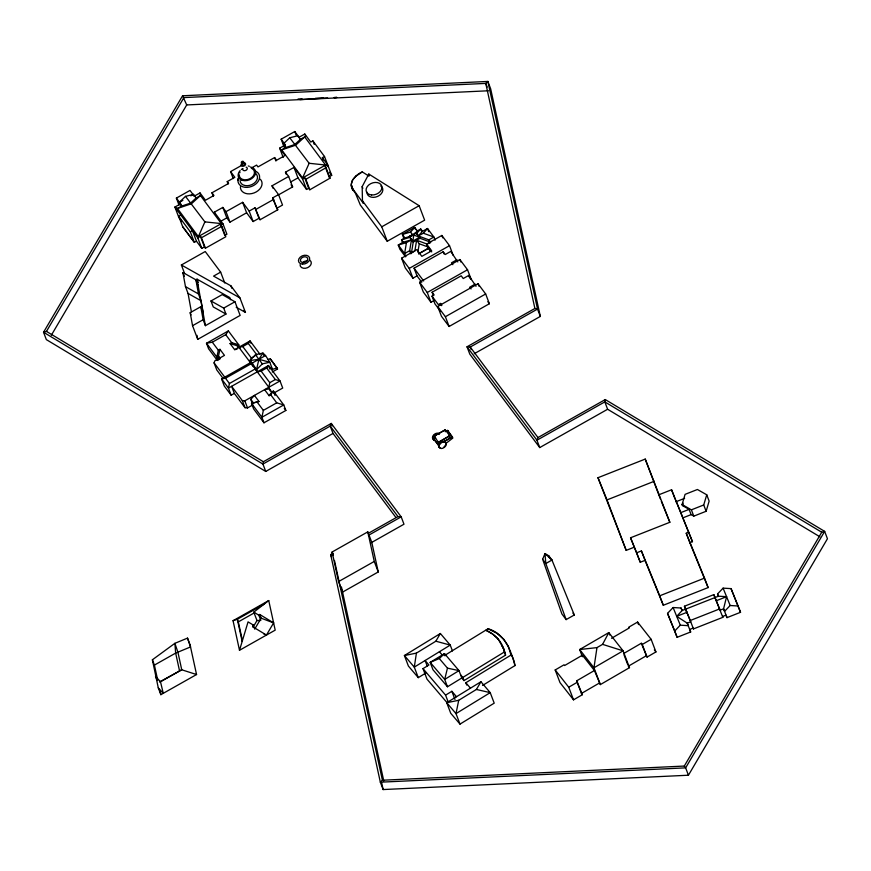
<?xml version="1.0" encoding="UTF-8"?>
<svg xmlns="http://www.w3.org/2000/svg" width="871" height="871" viewBox="0 0 871 871"><rect width="100%" height="100%" fill="white"/><g stroke="black" fill="none" stroke-linecap="round" stroke-linejoin="round"><path stroke-width="1.31" d="M254.811 170.847A11.171 8.133 -20.8 0 1 253.711 185.458A11.171 8.133 -20.8 0 1 237.935 180.319L238.197 178.729A11.171 8.133 -20.8 0 1 239.253 176.388M609.7 635.003L608.785 632.607L602.58 644.355L596.973 647.61L593.957 667.774L600.348 684.595L629.483 667.665L623.092 650.844L608.785 632.607L579.661 649.537L582.394 656.745M452.463 650.942L450.242 645.095L440.367 633.5L435.848 641.208L416.414 653.119L414.291 667.132L418.276 677.649L425.854 673.011M237.935 180.319L238.197 178.729M410.862 253.842L409.664 250.696L411.471 239.786L406.43 242.628L404.634 253.537L405.832 256.684M413.692 251.752L411.428 253.036L413.224 242.138L409.316 236.389L416.131 232.546L420.04 238.284L430.612 242.203L427.204 244.13L416.632 240.211L414.836 251.109M417.83 252.176L419.267 243.793L416.632 240.211M332.189 425.875L331.263 423.426L263.38 461.739L262.933 464.069L265.731 471.44L333.027 433.442L330.229 426.082L331.263 423.426L401.193 516.851L403.981 524.211L371.22 542.709M333.038 553.248L330.675 554.577L380.344 782.191L383.142 789.562L688.438 775.223L827.45 538.746L824.652 531.386L605.269 399.56L604.822 401.89L607.62 409.261L819.872 536.786M480.944 681.753L476.393 689.462L458.712 700.295L456.001 713.61L459.997 724.117L494.205 703.158L490.221 692.641L480.944 681.753L446.725 702.723L450.721 713.24L459.997 724.117M222.878 378.123L216.77 369.957L214.07 362.859L214.865 360.801L224.468 355.379L219.938 349.315L218.327 350.229L216.868 357.121L218.12 360.431M219.938 349.315L218.479 356.206L219.732 359.527M273.755 393.104L282.716 388.052L280.016 380.954L268.464 365.526L266.7 368.008L261.158 371.144L257.272 371.841L255.421 368.847L229.432 383.512L228.452 388.107L231.153 395.205L234.332 393.409L231.632 386.321L242.334 400.616L245.034 407.715L247.516 407.922L252.884 404.884M254.713 356.206L251.392 358.09L250.413 362.684L221.604 378.95L224.293 386.049L231.153 395.205M252.459 403.785L250.783 399.364L254.43 395.401L258.959 401.455L251.523 403.425L261.899 417.274L283.761 404.939L276.728 402.838L263.358 410.383L261.899 417.274L263.989 422.794L285.862 410.459L283.761 404.939L273.385 391.079L271.774 391.994L269.117 395.728L264.577 389.664L269.422 388.847L271.774 391.994M242.334 400.616L244.816 400.823L280.016 380.954L275.334 379.549L269.792 382.674L268.823 387.268L254.985 368.792M447.465 668.133L459.006 670.637L444.689 679.413L430.176 662.374L439.311 658.563L447.465 668.133L444.689 679.413L447.487 686.773L461.804 677.997L459.006 670.637L444.493 653.598L430.176 662.374L432.974 669.734L447.487 686.773M685.575 609.167L690.714 621.774L687.23 623.146L690.659 631.976L677.126 637.311L674.731 631.007L680.295 625.182L688.264 625.672L687.23 623.146L676.702 616.352L682.102 610.538L718.444 596.2L726.577 596.679L723.583 608.807L727.002 617.637L740.535 612.302L731.063 588.622L723.093 588.143L717.53 593.957L718.488 596.483M682.069 504.527L685.085 494.358L697.421 489.491L706.74 494.793L709.136 501.108L706.12 511.277L693.784 516.144L691.106 514.619L689.103 509.361L682.461 505.583L682.069 504.527L691.389 509.84L693.784 516.144M682.461 505.583L683.18 503.166M706.12 511.277L703.724 504.973L706.74 494.793M239.503 650.289L233.047 620.707L268.736 600.555L275.192 630.136L239.503 650.289L248.061 621.883L253.102 624.932L254.299 628.089M253.102 624.932L252.579 626.663L266.45 635.068L273.614 622.896L259.732 614.48L258.829 615.187L253.788 612.139L268.736 600.555M605.269 399.56L537.973 437.558L536.95 440.214L539.737 447.574L607.62 409.261M542.644 559.291L544.985 553.586L548.784 555.829L551.953 560.053L574.316 614.98L566.128 619.608L561.915 613.968L542.644 559.291L545.812 563.526L566.128 619.608M200.014 192.927L200.45 195.54L196.117 197.978L190.52 203.128L181.778 206.035L179.121 202.464L185.501 196.367L204.892 221.876L197.815 237.892L201.789 248.355L204.445 246.863L200.472 236.4L197.815 237.892L174.886 207.058L180.635 203.825L176.378 198.098L190.009 190.433L194.266 196.16L200.014 192.927L205.458 200.243L213.95 195.463L211.958 192.785L228.594 183.433L227.233 181.604L234.843 177.325L230.586 171.598L241.202 165.632M302.575 177.967L309.14 163.28L289.738 137.77L283.369 143.857L286.026 147.428L294.768 144.532L300.353 139.371L304.698 136.932L325.58 165.033L302.575 177.967L281.681 149.866L286.026 147.428M352.439 180.21L351.22 184.587L351.96 187.755L363.436 203.379L362.456 200.809L362.173 186.612L368.814 174.058L419.147 205.708L424.634 220.167L387.247 241.267L360.311 204.979L355.597 193.58L352.32 188.789L351.83 185.882L353.19 190.335C347.594 182.899 355.477 174.733 362.271 171.914L368.716 175.964M474.205 353.746L540.325 316.423L490.656 88.809L487.858 81.439L182.562 95.777L43.55 332.254L46.348 339.614L265.731 471.44M368.422 535.349L401.193 516.851L397.971 516.59L330.229 426.082L262.933 464.069L43.55 332.254L46.457 331.405L183.912 97.585L485.778 83.409L487.858 81.439L537.527 309.063L540.325 316.423M51.324 335.259L186.71 104.945L182.562 95.777M253.167 627.044L256.989 620.544L253.788 612.139M254.691 629.134L261.137 618.181L259.732 614.48M684.29 766.055L685.64 767.863L380.344 782.191L382.423 780.231L684.29 766.055L821.745 532.235L824.652 531.386L685.64 767.863L688.438 775.223M352.537 180.047L355.978 176.171M217.369 360.507L208.583 348.781L206.492 343.261L212.317 342.205L225.698 334.66L228.354 330.915L238.73 344.774L239.982 348.095M253.461 366.756L238.872 347.257L242.759 346.549L248.289 343.424L250.064 340.931L260.07 354.301M269.117 395.728L270.729 394.813L273.385 391.079L275.062 395.499M430.612 242.203L428.859 239.863L418.287 235.943L423.36 233.221L427.519 228.507L433.889 237.021L435.086 240.178M403.948 238.654L402.358 234.441L410.524 232.056L414.727 227.462L417.318 230.924L414.803 233.678M416.534 233.591L416.131 232.546L413.812 235.072L409.316 236.389L413.224 242.138L420.04 238.284L416.534 233.591L420.726 228.997L422.479 231.348L418.287 235.943M445.506 430.699L444.885 430.72M677.126 637.311L667.534 613.358L673.109 607.533L681.068 608.012L682.102 610.538M738.14 605.998L730.17 605.508L724.607 611.333L723.583 608.807L720.099 610.179L714.96 597.571M272.22 372.015L277.522 369.032L277.12 367.976L272.481 369.326L269.781 362.227L265.557 355.542L262.933 353.06L255.475 354.715L249.618 360.583L250.413 362.684L255.421 368.847M263.826 355.433L262.933 353.06L258.905 359.298L256.477 369.74L252.252 363.055L249.618 360.583L258.905 359.298L269.781 362.227L262.334 363.882L256.477 369.74L257.272 371.841M439.311 658.563L444.493 653.598L445.288 655.7M304.698 136.932L295.683 145.185L281.681 149.866M242.574 163.9A1.219 0.893 -20.8 0 0 243.869 165.207L244.174 164.989A1.219 0.893 -20.8 0 0 243.488 163.552M446.867 442.697L452.833 438.048L452.332 436.73L442.904 442.054M152.392 659.783L174.875 643.331L187.505 638.116L190.096 644.954L196.552 674.535L160.863 694.677L158.272 687.84L152.392 659.783L154.407 665.096L157.705 680.197M448.979 435.685L449.784 435.914L438.472 442.294L433.998 436.197L445.31 429.806L449.784 435.914M356.087 176.094L362.271 171.914M440.367 633.5L404.405 655.536L408.401 666.054L418.276 677.649M446.975 702.592L426.997 679.151L423.001 668.634L428.935 664.998L425.113 660.501L427.323 666.348M444.275 655.678L488.065 628.764C504.701 633.544 511.135 650.55 514.957 665.596L482.556 685.444M503.525 648.612L505.561 655.144L464.014 680.599L462.817 677.442L504.363 651.987C502.665 642.036 494.946 634.023 485.822 630.223L492.659 634.077L498.223 639.151M448.249 702.146L445.582 695.134L451.864 691.291L456.502 696.735M466.714 685.063L465.833 682.733L510.972 655.079L508.359 646.293L503.765 639.303M594.414 670.518L576.656 680.839L582.405 694.677L573.521 699.838L559.988 682.581L555.186 669.962L564.07 664.791L564.637 665.52L582.405 655.199L594.414 670.518L600.348 684.595M623.538 653.588L641.306 643.266L647.044 657.093L655.928 651.933L651.138 639.314L637.594 622.057L628.72 627.218L629.287 627.947L611.529 638.269M573.521 699.838L568.73 687.219L577.604 682.058M647.044 657.093L642.254 644.475L651.138 639.314M582.405 694.677L581.447 693.458L599.204 683.136M646.097 655.885L628.339 666.206L629.483 667.665M326.059 167.7L330.033 178.163L309.815 189.769L305.841 179.295L326.059 167.7L325.068 166.361L327.725 164.869L322.379 157.673L324.502 156.486L312.896 140.884L310.773 142.071L304.796 134.025L299.036 137.259L294.779 131.532L281.148 139.197L284.24 147.33M284.251 143.367L283.369 143.857L285.416 144.924L279.656 148.157L283.195 157.455M182.877 200.341L179.121 202.464L180.635 203.825M190.814 195.855L193.438 194.375L196.117 197.978M184.587 273.472L181.375 264.991L205.229 251.534L220.646 272.122L224.783 283.021M220.646 272.122L213.58 276.107L230.913 285.84L239.928 297.893L245.448 312.417L236.193 307.213M200.787 306.712L203.139 319.722L205.404 325.667L225.97 314.061L213.243 306.908L210.978 300.963L222.225 294.605L234.963 301.758L240.146 315.411L197.739 339.352L192.545 325.7L190.194 312.689L200.787 306.712L203.379 313.538L201.059 300.756L198.468 293.93L195.91 279.82L182.91 272.525L185.469 286.624L188.06 293.451L191.37 311.698M192.545 325.7L203.139 319.722M210.978 300.963L223.705 308.105L234.963 301.758M387.247 241.267L381.759 226.808L419.147 205.708M228.354 330.915L206.492 343.261L216.868 357.121L218.479 356.206L220.047 358.308M411.95 235.856L404.95 237.914L401.542 239.83L402.74 242.987M417.318 230.924L420.726 228.997L421.52 231.109M411.471 239.786L403.295 242.182L398.265 245.023L399.854 249.226L405.44 256.673M422.479 231.348L427.519 228.507L428.717 231.664M230.086 343.588L231.697 342.673L238.73 344.774L237.119 345.689L230.086 343.588L234.626 349.652L237.043 349.238M234.626 349.652L250.064 340.931L250.968 343.294M457.798 261.942L450.732 251.414L445.255 254.506L443.187 251.741L414.073 268.17L417.002 275.889L412.941 278.176L405.298 267.963L401.585 258.186L416.795 249.607L421.847 256.357L431.657 250.815L426.605 244.065L441.858 235.453L449.512 245.666L453.225 255.443M418.995 253.559L428.804 248.017L431.711 251.904M418.548 253.94L427.541 248.866M412.941 278.176L409.228 268.41L449.512 245.666M269.814 369.064L268.464 365.526L228.452 388.107L221.604 378.95L225.48 378.243L251.479 363.577M252.252 363.055L265.557 355.542M456.959 259.732L451.483 262.824L452.866 264.675M434.019 300.539L430.971 302.259L423.317 292.035L419.604 282.269L459.888 259.536L467.531 269.749L471.244 279.526L469.719 277.479M430.971 302.259L427.258 292.493L467.531 269.749M433.355 295.552L432.103 292.253L461.205 275.813L463.241 278.535L468.718 275.443L476.034 286.309M440.497 311.306L434.945 303.87L432.016 296.162L434.128 294.964L432.103 292.253M263.989 422.794L253.624 408.945L251.523 403.425L258.959 401.455M441.88 305.318L440.486 303.446L438.363 304.643L432.016 296.162M475.196 284.098L469.719 287.19L471.037 288.943M437.732 306.494L478.016 283.75L485.67 293.973L489.371 303.739L449.098 326.483L441.445 316.26L437.732 306.494L445.386 316.706L449.098 326.483M445.386 316.706L485.67 293.973M821.745 532.235L604.822 401.89L536.95 440.214L467.019 346.789L470.231 347.05L537.527 309.063L534.892 308.476L467.019 346.789L469.807 354.149L539.737 447.574M445.233 431.744L447.596 430.405L452.43 437.002L444.177 441.651M448.053 431.156L450.579 435.021L449.926 434.248M440.541 443.383L438.189 444.722L438.984 446.823M332.112 552.007L367.802 531.865L371.797 542.383L378.243 571.964L342.564 592.106L338.569 581.588L332.112 552.007L332.994 554.348M368.455 533.248L397.971 516.59M154.407 665.096L175.659 653.098L190.531 646.946L187.505 638.116M264.087 604.158L237.326 619.27L233.047 620.707M242.378 640.479L238.316 621.883L254.615 612.683M159.437 682.047L181.745 669.777L196.552 674.535M158.272 687.84L163.269 693.316L160.493 681.764L181.745 669.777L177.902 652.161L174.875 643.331L175.659 653.098L179.502 670.714M338.569 581.588L374.258 561.447L367.802 531.865M252.263 167.537L256.607 165.087L257.968 166.916L274.605 157.564L276.597 160.242L285.1 155.474L279.656 148.157M182.714 226.754L194.32 242.356L190.346 231.893L192.469 230.706L196.443 241.169L194.375 242.334L182.714 226.754L178.74 216.291L180.863 215.104M215.213 214.516L214.331 212.186L222.834 207.407L226.003 211.675L229.977 222.138L246.613 212.785L242.639 202.322L226.003 211.675M286.363 174.516L285.481 172.186L293.984 167.417L302.585 178.991L306.559 189.453L308.682 188.267L304.708 177.804L302.585 178.991M272.906 188.136L272.024 185.806L288.66 176.454L285.481 172.186M220.428 221.452L226.808 217.87L222.834 207.407M290.522 182.061L297.958 177.88L293.984 167.417M204.892 221.876L222.943 223.76L226.917 234.234L224.794 235.42L220.82 224.958L222.943 223.76L214.331 212.186M221.822 226.297L225.796 236.76L205.436 248.202L201.462 237.739L221.822 226.297L220.82 224.958M255.007 207.821L258.981 218.283L253.134 221.561L249.16 211.098L255.007 207.821L260.07 219.742L277.762 209.791L272.699 197.869L278.546 194.581L272.024 185.806M278.208 195.028L292.634 186.917L288.66 176.454M256.096 209.28L273.788 199.328M330.033 178.163L329.042 176.824L331.699 175.332L324.502 156.486M634.142 547.249L626.195 550.374L597.985 477.711L645.226 459.082L669.843 522.284L630.55 537.777L640.261 562.252L645.019 560.38L641.415 550.918L636.668 552.791L640.261 562.252M626.195 550.374L607.022 499.9L654.263 481.271M659.14 494.663L671.563 489.763L692.456 541.675L689.832 542.709L708.123 587.587L663.31 605.269L645.019 560.38M684.617 498.332L676.288 501.62L692.456 541.675M680.774 512.649L689.103 509.361M691.389 509.84L703.724 504.973M682.777 517.907L691.106 514.619M689.832 542.709L686.239 533.237L688.863 532.203M663.31 605.269L659.706 595.808L704.53 578.126L686.239 533.237M687.012 612.955L684.432 606.227L713.817 594.632L722.843 617.332L693.458 628.927L693.109 628.078L689.636 629.461L690.659 631.976M676.702 616.352L686.947 612.313M716.332 600.729L726.577 596.679M693.458 628.927L690.257 620.511L719.642 608.916M409.718 237.445L401.542 239.83L403.295 242.182M406.43 242.628L398.265 245.023L404.634 253.537L409.664 250.696L411.428 253.036M267.941 359.494L270.271 358.819L277.12 367.976M289.738 137.77L297.686 135.778L300.353 139.371M185.501 196.367L193.438 194.375L194.266 196.16M458.712 700.295L446.725 702.723L456.001 713.61L490.221 692.641L476.393 689.462M416.414 653.119L404.405 655.536L414.291 667.132L450.242 645.095L435.848 641.208M596.973 647.61L579.661 649.537L593.957 667.774L623.092 650.844L602.58 644.355M299.907 99.632L327.583 97.977M186.71 104.945L488.577 90.769M298.078 99L302.085 98.837M315.444 98.292L323.446 97.977M256.989 620.544L260.821 620.446L258.829 615.187M309.14 163.28L325.58 165.033M248.268 165.991L249.313 166.252M333.31 555.165L330.675 554.577L331.611 557.026M250.315 167.003A9.026 6.565 -20.8 0 1 254.735 175.441A9.026 6.565 -20.8 0 1 242.682 180.428L241.3 179.938A9.026 6.565 -20.8 0 1 240.113 170.607M241.3 179.938L242.682 180.428M423.36 233.221L433.889 237.021L428.859 239.863L430.056 243.02M419.267 243.793L428.63 247.168M437.743 444.254L434.096 439.387M261.137 618.181L273.614 622.896M263.957 634.132L266.45 635.068M488.065 628.764L496.851 633.25L503.721 639.26M181.375 264.991L239.928 297.893M205.404 325.667L196.966 279.123L229.792 297.566L230.63 299.766M185.469 286.624L198.468 293.93M188.06 293.451L201.059 300.756M46.457 331.405L263.38 461.739M450.492 434.901L449.839 434.313L450.144 435.097M160.493 681.764L155.495 676.288L157.335 680.567M460.607 674.84L462.817 677.442M439.42 651.726L442.49 655.33M461.804 677.997L464.014 680.599M465.833 682.733L470.471 688.177M423.001 668.634L445.582 695.134M654.339 649.908L655.928 651.933M641.306 643.266L642.254 644.475M555.186 669.962L568.73 687.219M180.645 204.522L181.778 206.024L177.444 208.474L174.886 207.058L178.86 217.521L181.854 221.539M487.847 301.693L489.371 303.739M410.524 232.056L412.473 234.658M404.95 237.914L402.358 234.441L414.727 227.462L415.521 229.563M414.073 268.17L423.654 280.963M417.002 275.889L421.793 282.28M537.973 437.558L470.231 347.05L471.157 349.511M401.585 258.186L409.228 268.41M419.604 282.269L427.258 292.493M304.708 177.804L305.841 179.295M308.682 188.267L309.815 189.769M452.038 436.97L451.483 436.502L452.147 437.775L452.06 436.513M572.911 613.108L574.316 614.98M438.287 444.983L433.453 438.396L434.248 440.497M243.945 310.403L245.448 312.417M333.027 433.442L395.935 517.483M277.522 369.032L270.271 358.819M270.957 367.29L272.481 369.326M248.289 343.424L256.923 354.965M266.7 368.008L275.334 379.549M255.475 354.715L262.334 363.882M242.759 346.549L251.392 358.09M261.158 371.144L269.792 382.674M284.262 408.325L285.862 410.459M237.119 345.689L238.687 347.779M225.698 334.66L231.697 342.673M270.729 394.813L276.728 402.838M212.317 342.205L218.327 350.229M257.348 402.369L263.358 410.383M250.783 399.364L253.134 402.511M214.07 362.859L224.772 377.154M225.48 378.243L229.432 383.512M234.332 393.409L245.034 407.715M498.266 639.205L503.503 648.547M362.456 200.809L381.759 226.808M326.93 164.869L328.476 166.949M329.401 172.251L331.699 175.332M281.148 139.197L285.416 144.924M297.958 177.88L306.559 189.453M291.045 184.783L292.634 186.917M277.762 209.791L276.684 208.332L282.52 205.044L278.546 194.581M258.981 218.283L260.07 219.742M242.639 202.322L249.16 211.098M246.613 212.785L253.134 221.561M226.808 217.87L229.977 222.138M200.472 236.4L201.462 237.739M204.445 246.863L205.436 248.202M178.74 216.291L190.346 231.893M196.443 241.169L201.789 248.355M450.764 435.26L451.134 435.859M684.432 606.227L690.257 620.511M740.535 612.302L731.063 588.622M723.093 588.143L730.17 605.508M717.53 593.957L718.444 596.2M727.002 617.637L725.979 615.122L722.495 616.494L722.843 617.332M675.602 500.313L676.495 502.502M661.307 501.326L669.843 522.284M673.109 607.533L680.295 625.182M667.534 613.358L674.731 631.007M641.415 550.918L659.706 595.808M630.55 537.777L636.668 552.791M597.985 477.711L607.022 499.9M548.784 555.829L549.775 558.322M713.817 594.632L715.189 598.235M671.563 489.763L675.156 499.225M704.53 578.126L708.123 587.587M645.226 459.082L660.327 498.843M487.183 87.089L485.778 83.409L534.892 308.476M681.068 608.012L682.026 610.538M637.594 622.057L638.552 624.572M624.017 654.85L627.86 664.943M478.016 283.75L478.941 286.189M468.718 275.443L469.545 277.642M459.888 259.536L460.813 261.975M441.858 235.453L442.795 237.892M443.187 251.741L444.025 253.94M428.804 248.017L430.067 251.327M426.605 244.065L428.456 248.954M440.486 303.446L441.325 305.656M576.656 680.839L581.447 693.458M368.814 174.058L369.456 175.779M362.173 186.612L362.826 188.321M447.596 430.405L448.097 431.722M445.31 429.806L433.998 436.197M351.296 185.675L351.884 187.221M352.254 188.288L352.842 189.834M351.536 186.699L352.548 189.301M438.472 442.294L449.676 435.652L448.848 435.925M322.379 157.673L323.261 160.003M325.504 167.526L329.042 176.824M312.896 140.884L314.224 144.368M304.796 134.025L305.677 136.355M294.779 131.532L296.107 135.027M274.605 157.564L275.933 161.048M272.699 197.869L276.238 207.167M451.864 691.291L454.978 699.467M230.586 171.598L233.232 178.577M374.258 561.447L378.243 571.964M227.233 181.604L228.115 183.933M211.958 192.785L213.275 196.269M230.913 285.84L231.828 288.257M269.422 388.847L270.26 391.057M223.705 308.105L225.97 314.061M176.378 198.098L179.023 205.066M244.816 400.823L247.516 407.922M196.966 279.123L198.218 282.422M195.91 279.82L198.163 285.775M182.91 272.525L184.325 276.238M190.194 312.689L191.054 314.964M238.316 621.883L237.326 619.27L242.171 641.448M341.443 586.967L383.773 780.971M334.464 560.467L382.423 780.231M381.705 782.942L383.142 789.562M159.992 690.692L160.863 694.677M197.009 335.357L197.739 339.352M440.323 447.934A4.105 2.755 -36.8 0 1 439.626 443.502L438.842 443.481L439.572 443.546A4.105 2.755 -36.8 0 1 445.244 441.891A4.105 2.755 -36.8 0 1 443.992 446.888M434.128 439.67A4.105 2.755 -36.8 0 1 433.66 434.967A4.105 2.755 -36.8 0 1 439.387 433.954M434.498 440.149A4.105 2.755 -36.8 0 1 433.693 435.848A4.105 2.755 -36.8 0 1 439.213 433.965M501.62 645.237A50.605 36.832 -20.8 0 1 505.561 655.144M511.593 655.33A56.005 40.752 -20.8 0 1 514.957 665.596M246.112 167.167A2.352 1.709 -20.8 0 1 247.016 169.377A2.352 1.709 -20.8 0 1 243.989 170.629A2.352 1.709 -20.8 0 1 242.933 168.484M243.336 162.714A2.352 1.709 -20.8 0 1 245.491 164.663A2.352 1.709 -20.8 0 1 241.996 166.132A2.352 1.709 -20.8 0 1 241.964 163.291M252.187 168.658A7.893 5.749 -20.8 0 1 249.65 178.838A7.893 5.749 -20.8 0 1 239.22 174.733M239.71 172.872A7.893 5.749 -20.8 0 1 240.026 172.262M251.316 168.234A7.893 5.749 -20.8 0 1 251.915 168.506M255.541 173.405A9.026 6.565 -20.8 0 1 251.991 184.565A9.026 6.565 -20.8 0 1 240.037 180.722M241.332 169.464A9.026 6.565 -20.8 0 1 242.051 168.941M260.287 179.197A11.171 8.133 -20.8 0 1 254.18 192.894A11.171 8.133 -20.8 0 1 240.407 186.83M380.79 185.98A8.187 5.955 -20.8 0 1 377.6 196.421A8.187 5.955 -20.8 0 1 366.985 192.11M309.771 260.211A5.803 4.224 -20.8 0 1 307.692 267.615A5.803 4.224 -20.8 0 1 300.06 264.697M302.564 262.922A3.778 2.744 -20.8 0 1 306.723 260.995M413.812 235.072L412.821 241.082L419.637 237.239L413.812 235.072M434.259 436.469L435.032 436.447L434.302 436.393M434.858 438.048L435.631 438.026L434.858 438.048M438.265 441.826L439.038 441.804L438.265 441.826M449.469 437.416L450.242 437.394L449.469 437.416M200.45 195.54L191.435 203.781L177.444 208.474L198.327 236.564L221.343 223.629L200.45 195.54M551.953 560.053L545.812 563.526L544.985 553.586L551.953 560.053M336.805 97.432L334.17 97.585L336.805 97.432M441.553 448.489A4.105 2.755 -36.8 0 0 446.268 443.361A4.105 2.755 -36.8 0 0 440.214 443.72A4.105 2.755 -36.8 0 0 441.553 448.489M242.094 163.149A1.219 0.893 -20.8 0 0 243.63 161.832A1.219 0.893 -20.8 0 0 241.681 161.668A1.219 0.893 -20.8 0 0 242.094 163.149M371.601 194.962A8.187 5.955 -20.8 0 0 381.77 186.122A8.187 5.955 -20.8 0 0 368.673 185.044A8.187 5.955 -20.8 0 0 371.601 194.962M302.477 264.12A5.803 4.224 -20.8 0 0 309.564 257.762A5.803 4.224 -20.8 0 0 300.212 257.152A5.803 4.224 -20.8 0 0 302.477 264.12M303.043 262.563A3.778 2.744 -20.8 0 0 307.648 258.426A3.778 2.744 -20.8 0 0 301.573 258.034A3.778 2.744 -20.8 0 0 303.043 262.563"/></g></svg>
